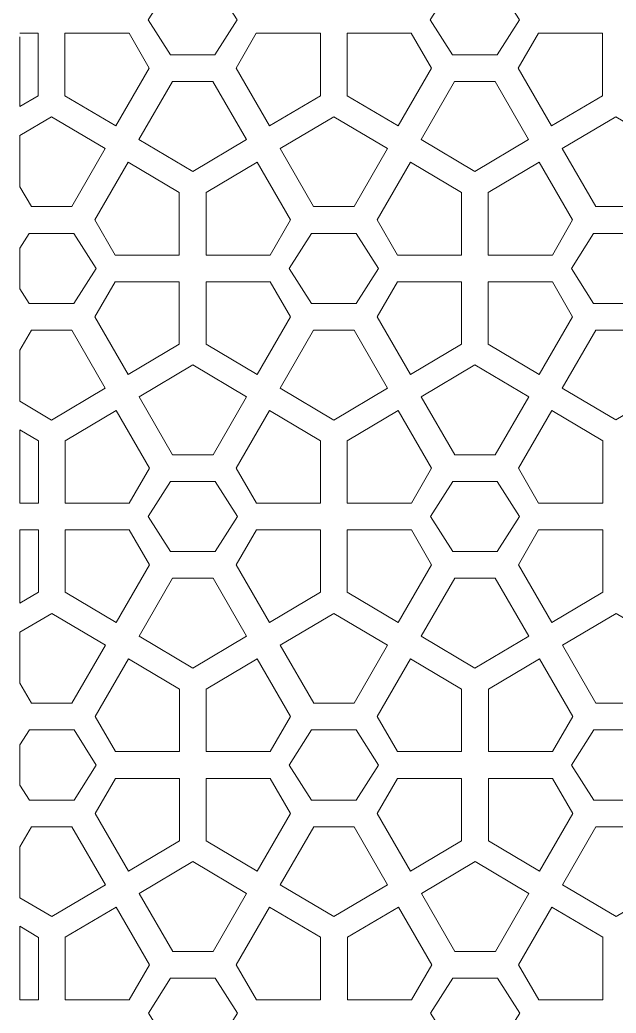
# Model space of a CAD drawing. Header units: centimetres. Extents: x -86 to 86, y -100 to 100.
# Drawn here: x 6.3 to 39.7, y -47.1 to 8.5 of the extents above; entities that cross this region are included whole.
import ezdxf

# ---------------------------------------------------------------- set-up
doc = ezdxf.new("R2010")
doc.units = ezdxf.units.CM
doc.header["$MEASUREMENT"] = 0
doc.layers.add('layer 1', color=7, linetype='Continuous')

msp = doc.modelspace()

# ---------------------------------------------------------------- linework, layer by layer
at = {"layer": 'layer 1', "color": 177, "lineweight": 9}
for points, knots in [([(13.46992, 8.54205), (13.46992, 8.54205), (14.71992, 10.50614), (14.71992, 10.50614), (14.71992, 10.50614), (14.71992, 10.50614), (17.2199, 10.50614), (17.2199, 10.50614), (17.2199, 10.50614), (17.2199, 10.50614), (18.46992, 8.54205), (18.46992, 8.54205), (18.46992, 8.54205), (18.46992, 8.54205), (17.21991, 6.57794), (17.21991, 6.57794), (17.21991, 6.57794), (17.21991, 6.57794), (14.7199, 6.57794), (14.7199, 6.57794), (14.7199, 6.57794), (14.7199, 6.57794), (13.46992, 8.54205), (13.46992, 8.54205)], [0, 0, 0, 0, 0.14285714, 0.14285714, 0.14285714, 0.14285714, 0.28571429, 0.28571429, 0.28571429, 0.28571429, 0.42857143, 0.42857143, 0.42857143, 0.42857143, 0.57142857, 0.57142857, 0.57142857, 0.57142857, 0.71428571, 0.71428571, 0.71428571, 0.71428571, 1, 1, 1, 1]), ([(29.29037, 8.54226), (29.29037, 8.54226), (30.54037, 10.50635), (30.54037, 10.50635), (30.54037, 10.50635), (30.54037, 10.50635), (33.04035, 10.50635), (33.04035, 10.50635), (33.04035, 10.50635), (33.04035, 10.50635), (34.29037, 8.54226), (34.29037, 8.54226), (34.29037, 8.54226), (34.29037, 8.54226), (33.04036, 6.57815), (33.04036, 6.57815), (33.04036, 6.57815), (33.04036, 6.57815), (30.54035, 6.57815), (30.54035, 6.57815), (30.54035, 6.57815), (30.54035, 6.57815), (29.29037, 8.54226), (29.29037, 8.54226)], [0, 0, 0, 0, 0.14285714, 0.14285714, 0.14285714, 0.14285714, 0.28571429, 0.28571429, 0.28571429, 0.28571429, 0.42857143, 0.42857143, 0.42857143, 0.42857143, 0.57142857, 0.57142857, 0.57142857, 0.57142857, 0.71428571, 0.71428571, 0.71428571, 0.71428571, 1, 1, 1, 1]), ([(6.28396, 7.58627), (6.28396, 7.58627), (6.28107, 3.68123), (6.28107, 3.68123), (6.28107, 3.68123), (6.28107, 3.68123), (7.30966, 4.29174), (7.30966, 4.29174), (7.30966, 4.29174), (7.30966, 4.29174), (7.30966, 7.7917), (7.30966, 7.7917), (7.30966, 7.7917), (7.30966, 7.7917), (6.28107, 7.7917), (6.28107, 7.7917)], [0, 0, 0, 0, 0.2, 0.2, 0.2, 0.2, 0.4, 0.4, 0.4, 0.4, 0.6, 0.6, 0.6, 0.6, 1, 1, 1, 1]), ([(11.66997, 2.59425), (11.66997, 2.59425), (8.80965, 4.29198), (8.80965, 4.29198), (8.80965, 4.29198), (8.80965, 4.29198), (8.80965, 7.79193), (8.80965, 7.79193), (8.80965, 7.79193), (8.80965, 7.79193), (12.40299, 7.79192), (12.40299, 7.79192), (12.40299, 7.79192), (12.40299, 7.79192), (13.53691, 5.82788), (13.53691, 5.82788), (13.53691, 5.82788), (13.53691, 5.82788), (11.66997, 2.59425), (11.66997, 2.59425)], [0, 0, 0, 0, 0.16666667, 0.16666667, 0.16666667, 0.16666667, 0.33333333, 0.33333333, 0.33333333, 0.33333333, 0.5, 0.5, 0.5, 0.5, 0.66666667, 0.66666667, 0.66666667, 0.66666667, 1, 1, 1, 1]), ([(20.26979, 2.59418), (20.26979, 2.59418), (23.13017, 4.29196), (23.13017, 4.29196), (23.13017, 4.29196), (23.13017, 4.29196), (23.13017, 7.79192), (23.13017, 7.79192), (23.13017, 7.79192), (23.13017, 7.79192), (19.53679, 7.79192), (19.53679, 7.79192), (19.53679, 7.79192), (19.53679, 7.79192), (18.40283, 5.82781), (18.40283, 5.82781), (18.40283, 5.82781), (18.40283, 5.82781), (20.26979, 2.59418), (20.26979, 2.59418)], [0, 0, 0, 0, 0.16666667, 0.16666667, 0.16666667, 0.16666667, 0.33333333, 0.33333333, 0.33333333, 0.33333333, 0.5, 0.5, 0.5, 0.5, 0.66666667, 0.66666667, 0.66666667, 0.66666667, 1, 1, 1, 1]), ([(27.49042, 2.59446), (27.49042, 2.59446), (24.6301, 4.29219), (24.6301, 4.29219), (24.6301, 4.29219), (24.6301, 4.29219), (24.6301, 7.79214), (24.6301, 7.79214), (24.6301, 7.79214), (24.6301, 7.79214), (28.22344, 7.79213), (28.22344, 7.79213), (28.22344, 7.79213), (28.22344, 7.79213), (29.35736, 5.82809), (29.35736, 5.82809), (29.35736, 5.82809), (29.35736, 5.82809), (27.49042, 2.59446), (27.49042, 2.59446)], [0, 0, 0, 0, 0.16666667, 0.16666667, 0.16666667, 0.16666667, 0.33333333, 0.33333333, 0.33333333, 0.33333333, 0.5, 0.5, 0.5, 0.5, 0.66666667, 0.66666667, 0.66666667, 0.66666667, 1, 1, 1, 1]), ([(36.09024, 2.59439), (36.09024, 2.59439), (38.95062, 4.29217), (38.95062, 4.29217), (38.95062, 4.29217), (38.95062, 4.29217), (38.95062, 7.79213), (38.95062, 7.79213), (38.95062, 7.79213), (38.95062, 7.79213), (35.35724, 7.79213), (35.35724, 7.79213), (35.35724, 7.79213), (35.35724, 7.79213), (34.22328, 5.82802), (34.22328, 5.82802), (34.22328, 5.82802), (34.22328, 5.82802), (36.09024, 2.59439), (36.09024, 2.59439)], [0, 0, 0, 0, 0.16666667, 0.16666667, 0.16666667, 0.16666667, 0.33333333, 0.33333333, 0.33333333, 0.33333333, 0.5, 0.5, 0.5, 0.5, 0.66666667, 0.66666667, 0.66666667, 0.66666667, 1, 1, 1, 1]), ([(12.95996, 1.82859), (12.95996, 1.82859), (15.96993, 0.04202), (15.96993, 0.04202), (15.96993, 0.04202), (15.96993, 0.04202), (18.97979, 1.82853), (18.97979, 1.82853), (18.97979, 1.82853), (18.97979, 1.82853), (17.10374, 5.07793), (17.10374, 5.07793), (17.10374, 5.07793), (17.10374, 5.07793), (14.83597, 5.07794), (14.83597, 5.07794), (14.83597, 5.07794), (14.83597, 5.07794), (12.95996, 1.82859), (12.95996, 1.82859)], [0, 0, 0, 0, 0.16666667, 0.16666667, 0.16666667, 0.16666667, 0.33333333, 0.33333333, 0.33333333, 0.33333333, 0.5, 0.5, 0.5, 0.5, 0.66666667, 0.66666667, 0.66666667, 0.66666667, 1, 1, 1, 1]), ([(28.78041, 1.8288), (28.78041, 1.8288), (31.79038, 0.04223), (31.79038, 0.04223), (31.79038, 0.04223), (31.79038, 0.04223), (34.80024, 1.82874), (34.80024, 1.82874), (34.80024, 1.82874), (34.80024, 1.82874), (32.92419, 5.07814), (32.92419, 5.07814), (32.92419, 5.07814), (32.92419, 5.07814), (30.65642, 5.07815), (30.65642, 5.07815), (30.65642, 5.07815), (30.65642, 5.07815), (28.78041, 1.8288), (28.78041, 1.8288)], [0, 0, 0, 0, 0.16666667, 0.16666667, 0.16666667, 0.16666667, 0.33333333, 0.33333333, 0.33333333, 0.33333333, 0.5, 0.5, 0.5, 0.5, 0.66666667, 0.66666667, 0.66666667, 0.66666667, 1, 1, 1, 1]), ([(6.28396, -0.81545), (6.28396, -0.81545), (6.9257, -1.92701), (6.9257, -1.92701), (6.9257, -1.92701), (6.9257, -1.92701), (9.19384, -1.92701), (9.19384, -1.92701), (9.19384, -1.92701), (9.19384, -1.92701), (11.06982, 1.32229), (11.06982, 1.32229), (11.06982, 1.32229), (11.06982, 1.32229), (8.05985, 3.10887), (8.05985, 3.10887), (8.05985, 3.10887), (8.05985, 3.10887), (6.28396, 2.05478), (6.28396, 2.05478), (6.28396, 2.05478), (6.28396, 2.05478), (6.28396, -0.81545), (6.28396, -0.81545)], [0, 0, 0, 0, 0.14285714, 0.14285714, 0.14285714, 0.14285714, 0.28571429, 0.28571429, 0.28571429, 0.28571429, 0.42857143, 0.42857143, 0.42857143, 0.42857143, 0.57142857, 0.57142857, 0.57142857, 0.57142857, 0.71428571, 0.71428571, 0.71428571, 0.71428571, 1, 1, 1, 1]), ([(26.89033, 1.32251), (26.89033, 1.32251), (23.88036, 3.10909), (23.88036, 3.10909), (23.88036, 3.10909), (23.88036, 3.10909), (20.8703, 1.32244), (20.8703, 1.32244), (20.8703, 1.32244), (20.8703, 1.32244), (22.74621, -1.92679), (22.74621, -1.92679), (22.74621, -1.92679), (22.74621, -1.92679), (25.01435, -1.92679), (25.01435, -1.92679), (25.01435, -1.92679), (25.01435, -1.92679), (26.89033, 1.32251), (26.89033, 1.32251)], [0, 0, 0, 0, 0.16666667, 0.16666667, 0.16666667, 0.16666667, 0.33333333, 0.33333333, 0.33333333, 0.33333333, 0.5, 0.5, 0.5, 0.5, 0.66666667, 0.66666667, 0.66666667, 0.66666667, 1, 1, 1, 1]), ([(42.71078, 1.32272), (42.71078, 1.32272), (39.70081, 3.1093), (39.70081, 3.1093), (39.70081, 3.1093), (39.70081, 3.1093), (36.69075, 1.32265), (36.69075, 1.32265), (36.69075, 1.32265), (36.69075, 1.32265), (38.56666, -1.92658), (38.56666, -1.92658), (38.56666, -1.92658), (38.56666, -1.92658), (40.8348, -1.92658), (40.8348, -1.92658), (40.8348, -1.92658), (40.8348, -1.92658), (42.71078, 1.32272), (42.71078, 1.32272)], [0, 0, 0, 0, 0.16666667, 0.16666667, 0.16666667, 0.16666667, 0.33333333, 0.33333333, 0.33333333, 0.33333333, 0.5, 0.5, 0.5, 0.5, 0.66666667, 0.66666667, 0.66666667, 0.66666667, 1, 1, 1, 1]), ([(32.5405, -4.6408), (32.5405, -4.6408), (32.54049, -1.14076), (32.54049, -1.14076), (32.54049, -1.14076), (32.54049, -1.14076), (35.40076, 0.55699), (35.40076, 0.55699), (35.40076, 0.55699), (35.40076, 0.55699), (37.26773, -2.67667), (37.26773, -2.67667), (37.26773, -2.67667), (37.26773, -2.67667), (36.13371, -4.6408), (36.13371, -4.6408), (36.13371, -4.6408), (36.13371, -4.6408), (32.5405, -4.6408), (32.5405, -4.6408)], [0, 0, 0, 0, 0.16666667, 0.16666667, 0.16666667, 0.16666667, 0.33333333, 0.33333333, 0.33333333, 0.33333333, 0.5, 0.5, 0.5, 0.5, 0.66666667, 0.66666667, 0.66666667, 0.66666667, 1, 1, 1, 1]), ([(15.22011, -4.64123), (15.22011, -4.64123), (15.22013, -1.14117), (15.22013, -1.14117), (15.22013, -1.14117), (15.22013, -1.14117), (12.3598, 0.55659), (12.3598, 0.55659), (12.3598, 0.55659), (12.3598, 0.55659), (10.49284, -2.67705), (10.49284, -2.67705), (10.49284, -2.67705), (10.49284, -2.67705), (11.62685, -4.64123), (11.62685, -4.64123), (11.62685, -4.64123), (11.62685, -4.64123), (15.22011, -4.64123), (15.22011, -4.64123)], [0, 0, 0, 0, 0.16666667, 0.16666667, 0.16666667, 0.16666667, 0.33333333, 0.33333333, 0.33333333, 0.33333333, 0.5, 0.5, 0.5, 0.5, 0.66666667, 0.66666667, 0.66666667, 0.66666667, 1, 1, 1, 1]), ([(16.72005, -4.64101), (16.72005, -4.64101), (16.72004, -1.14097), (16.72004, -1.14097), (16.72004, -1.14097), (16.72004, -1.14097), (19.58031, 0.55678), (19.58031, 0.55678), (19.58031, 0.55678), (19.58031, 0.55678), (21.44728, -2.67688), (21.44728, -2.67688), (21.44728, -2.67688), (21.44728, -2.67688), (20.31326, -4.64101), (20.31326, -4.64101), (20.31326, -4.64101), (20.31326, -4.64101), (16.72005, -4.64101), (16.72005, -4.64101)], [0, 0, 0, 0, 0.16666667, 0.16666667, 0.16666667, 0.16666667, 0.33333333, 0.33333333, 0.33333333, 0.33333333, 0.5, 0.5, 0.5, 0.5, 0.66666667, 0.66666667, 0.66666667, 0.66666667, 1, 1, 1, 1]), ([(31.04062, -4.64101), (31.04062, -4.64101), (31.04064, -1.14095), (31.04064, -1.14095), (31.04064, -1.14095), (31.04064, -1.14095), (28.18031, 0.55681), (28.18031, 0.55681), (28.18031, 0.55681), (28.18031, 0.55681), (26.31335, -2.67683), (26.31335, -2.67683), (26.31335, -2.67683), (26.31335, -2.67683), (27.44736, -4.64101), (27.44736, -4.64101), (27.44736, -4.64101), (27.44736, -4.64101), (31.04062, -4.64101), (31.04062, -4.64101)], [0, 0, 0, 0, 0.16666667, 0.16666667, 0.16666667, 0.16666667, 0.33333333, 0.33333333, 0.33333333, 0.33333333, 0.5, 0.5, 0.5, 0.5, 0.66666667, 0.66666667, 0.66666667, 0.66666667, 1, 1, 1, 1]), ([(6.28396, -6.52892), (6.28396, -6.52892), (6.80982, -7.35521), (6.80982, -7.35521), (6.80982, -7.35521), (6.80982, -7.35521), (9.30983, -7.35521), (9.30983, -7.35521), (9.30983, -7.35521), (9.30983, -7.35521), (10.55984, -5.3911), (10.55984, -5.3911), (10.55984, -5.3911), (10.55984, -5.3911), (9.30982, -3.42701), (9.30982, -3.42701), (9.30982, -3.42701), (9.30982, -3.42701), (6.80984, -3.42701), (6.80984, -3.42701), (6.80984, -3.42701), (6.80984, -3.42701), (6.28396, -4.2533), (6.28396, -4.2533), (6.28396, -4.2533), (6.28396, -4.2533), (6.28396, -6.52892), (6.28396, -6.52892)], [0, 0, 0, 0, 0.125, 0.125, 0.125, 0.125, 0.25, 0.25, 0.25, 0.25, 0.375, 0.375, 0.375, 0.375, 0.5, 0.5, 0.5, 0.5, 0.625, 0.625, 0.625, 0.625, 0.75, 0.75, 0.75, 0.75, 1, 1, 1, 1]), ([(21.38035, -5.39088), (21.38035, -5.39088), (22.63035, -3.42679), (22.63035, -3.42679), (22.63035, -3.42679), (22.63035, -3.42679), (25.13033, -3.42679), (25.13033, -3.42679), (25.13033, -3.42679), (25.13033, -3.42679), (26.38035, -5.39088), (26.38035, -5.39088), (26.38035, -5.39088), (26.38035, -5.39088), (25.13034, -7.35499), (25.13034, -7.35499), (25.13034, -7.35499), (25.13034, -7.35499), (22.63033, -7.35499), (22.63033, -7.35499), (22.63033, -7.35499), (22.63033, -7.35499), (21.38035, -5.39088), (21.38035, -5.39088)], [0, 0, 0, 0, 0.14285714, 0.14285714, 0.14285714, 0.14285714, 0.28571429, 0.28571429, 0.28571429, 0.28571429, 0.42857143, 0.42857143, 0.42857143, 0.42857143, 0.57142857, 0.57142857, 0.57142857, 0.57142857, 0.71428571, 0.71428571, 0.71428571, 0.71428571, 1, 1, 1, 1]), ([(37.2008, -5.39067), (37.2008, -5.39067), (38.4508, -3.42658), (38.4508, -3.42658), (38.4508, -3.42658), (38.4508, -3.42658), (40.95078, -3.42658), (40.95078, -3.42658), (40.95078, -3.42658), (40.95078, -3.42658), (42.2008, -5.39067), (42.2008, -5.39067), (42.2008, -5.39067), (42.2008, -5.39067), (40.95079, -7.35478), (40.95079, -7.35478), (40.95079, -7.35478), (40.95079, -7.35478), (38.45078, -7.35478), (38.45078, -7.35478), (38.45078, -7.35478), (38.45078, -7.35478), (37.2008, -5.39067), (37.2008, -5.39067)], [0, 0, 0, 0, 0.14285714, 0.14285714, 0.14285714, 0.14285714, 0.28571429, 0.28571429, 0.28571429, 0.28571429, 0.42857143, 0.42857143, 0.42857143, 0.42857143, 0.57142857, 0.57142857, 0.57142857, 0.57142857, 0.71428571, 0.71428571, 0.71428571, 0.71428571, 1, 1, 1, 1]), ([(12.35971, -11.33897), (12.35971, -11.33897), (15.22009, -9.64119), (15.22009, -9.64119), (15.22009, -9.64119), (15.22009, -9.64119), (15.22009, -6.14123), (15.22009, -6.14123), (15.22009, -6.14123), (15.22009, -6.14123), (11.62671, -6.14123), (11.62671, -6.14123), (11.62671, -6.14123), (11.62671, -6.14123), (10.49275, -8.10534), (10.49275, -8.10534), (10.49275, -8.10534), (10.49275, -8.10534), (12.35971, -11.33897), (12.35971, -11.33897)], [0, 0, 0, 0, 0.16666667, 0.16666667, 0.16666667, 0.16666667, 0.33333333, 0.33333333, 0.33333333, 0.33333333, 0.5, 0.5, 0.5, 0.5, 0.66666667, 0.66666667, 0.66666667, 0.66666667, 1, 1, 1, 1]), ([(19.5804, -11.33868), (19.5804, -11.33868), (16.72008, -9.64095), (16.72008, -9.64095), (16.72008, -9.64095), (16.72008, -9.64095), (16.72008, -6.141), (16.72008, -6.141), (16.72008, -6.141), (16.72008, -6.141), (20.31342, -6.14101), (20.31342, -6.14101), (20.31342, -6.14101), (20.31342, -6.14101), (21.44734, -8.10505), (21.44734, -8.10505), (21.44734, -8.10505), (21.44734, -8.10505), (19.5804, -11.33868), (19.5804, -11.33868)], [0, 0, 0, 0, 0.16666667, 0.16666667, 0.16666667, 0.16666667, 0.33333333, 0.33333333, 0.33333333, 0.33333333, 0.5, 0.5, 0.5, 0.5, 0.66666667, 0.66666667, 0.66666667, 0.66666667, 1, 1, 1, 1]), ([(28.18022, -11.33875), (28.18022, -11.33875), (31.0406, -9.64097), (31.0406, -9.64097), (31.0406, -9.64097), (31.0406, -9.64097), (31.0406, -6.14101), (31.0406, -6.14101), (31.0406, -6.14101), (31.0406, -6.14101), (27.44722, -6.14101), (27.44722, -6.14101), (27.44722, -6.14101), (27.44722, -6.14101), (26.31326, -8.10512), (26.31326, -8.10512), (26.31326, -8.10512), (26.31326, -8.10512), (28.18022, -11.33875), (28.18022, -11.33875)], [0, 0, 0, 0, 0.16666667, 0.16666667, 0.16666667, 0.16666667, 0.33333333, 0.33333333, 0.33333333, 0.33333333, 0.5, 0.5, 0.5, 0.5, 0.66666667, 0.66666667, 0.66666667, 0.66666667, 1, 1, 1, 1]), ([(35.40085, -11.33847), (35.40085, -11.33847), (32.54053, -9.64074), (32.54053, -9.64074), (32.54053, -9.64074), (32.54053, -9.64074), (32.54053, -6.14079), (32.54053, -6.14079), (32.54053, -6.14079), (32.54053, -6.14079), (36.13387, -6.1408), (36.13387, -6.1408), (36.13387, -6.1408), (36.13387, -6.1408), (37.26779, -8.10484), (37.26779, -8.10484), (37.26779, -8.10484), (37.26779, -8.10484), (35.40085, -11.33847), (35.40085, -11.33847)], [0, 0, 0, 0, 0.16666667, 0.16666667, 0.16666667, 0.16666667, 0.33333333, 0.33333333, 0.33333333, 0.33333333, 0.5, 0.5, 0.5, 0.5, 0.66666667, 0.66666667, 0.66666667, 0.66666667, 1, 1, 1, 1]), ([(6.28109, -12.83533), (6.28109, -12.83533), (6.28108, -9.97204), (6.28108, -9.97204), (6.28108, -9.97204), (6.28108, -9.97204), (6.92589, -8.85521), (6.92589, -8.85521), (6.92589, -8.85521), (6.92589, -8.85521), (9.19366, -8.85522), (9.19366, -8.85522), (9.19366, -8.85522), (9.19366, -8.85522), (11.06971, -12.10462), (11.06971, -12.10462), (11.06971, -12.10462), (11.06971, -12.10462), (8.05985, -13.89113), (8.05985, -13.89113), (8.05985, -13.89113), (8.05985, -13.89113), (6.28109, -12.83533), (6.28109, -12.83533)], [0, 0, 0, 0, 0.14285714, 0.14285714, 0.14285714, 0.14285714, 0.28571429, 0.28571429, 0.28571429, 0.28571429, 0.42857143, 0.42857143, 0.42857143, 0.42857143, 0.57142857, 0.57142857, 0.57142857, 0.57142857, 0.71428571, 0.71428571, 0.71428571, 0.71428571, 1, 1, 1, 1]), ([(20.87039, -12.10434), (20.87039, -12.10434), (23.88036, -13.89091), (23.88036, -13.89091), (23.88036, -13.89091), (23.88036, -13.89091), (26.89022, -12.1044), (26.89022, -12.1044), (26.89022, -12.1044), (26.89022, -12.1044), (25.01417, -8.855), (25.01417, -8.855), (25.01417, -8.855), (25.01417, -8.855), (22.7464, -8.85499), (22.7464, -8.85499), (22.7464, -8.85499), (22.7464, -8.85499), (20.87039, -12.10434), (20.87039, -12.10434)], [0, 0, 0, 0, 0.16666667, 0.16666667, 0.16666667, 0.16666667, 0.33333333, 0.33333333, 0.33333333, 0.33333333, 0.5, 0.5, 0.5, 0.5, 0.66666667, 0.66666667, 0.66666667, 0.66666667, 1, 1, 1, 1]), ([(36.69084, -12.10413), (36.69084, -12.10413), (39.70081, -13.8907), (39.70081, -13.8907), (39.70081, -13.8907), (39.70081, -13.8907), (42.71067, -12.10419), (42.71067, -12.10419), (42.71067, -12.10419), (42.71067, -12.10419), (40.83462, -8.85479), (40.83462, -8.85479), (40.83462, -8.85479), (40.83462, -8.85479), (38.56685, -8.85478), (38.56685, -8.85478), (38.56685, -8.85478), (38.56685, -8.85478), (36.69084, -12.10413), (36.69084, -12.10413)], [0, 0, 0, 0, 0.16666667, 0.16666667, 0.16666667, 0.16666667, 0.33333333, 0.33333333, 0.33333333, 0.33333333, 0.5, 0.5, 0.5, 0.5, 0.66666667, 0.66666667, 0.66666667, 0.66666667, 1, 1, 1, 1]), ([(18.9868, -12.58767), (18.9868, -12.58767), (15.97683, -10.80109), (15.97683, -10.80109), (15.97683, -10.80109), (15.97683, -10.80109), (12.96677, -12.58774), (12.96677, -12.58774), (12.96677, -12.58774), (12.96677, -12.58774), (14.84268, -15.83697), (14.84268, -15.83697), (14.84268, -15.83697), (14.84268, -15.83697), (17.11082, -15.83697), (17.11082, -15.83697), (17.11082, -15.83697), (17.11082, -15.83697), (18.9868, -12.58767), (18.9868, -12.58767)], [0, 0, 0, 0, 0.16666667, 0.16666667, 0.16666667, 0.16666667, 0.33333333, 0.33333333, 0.33333333, 0.33333333, 0.5, 0.5, 0.5, 0.5, 0.66666667, 0.66666667, 0.66666667, 0.66666667, 1, 1, 1, 1]), ([(34.80725, -12.58746), (34.80725, -12.58746), (31.79728, -10.80088), (31.79728, -10.80088), (31.79728, -10.80088), (31.79728, -10.80088), (28.78722, -12.58753), (28.78722, -12.58753), (28.78722, -12.58753), (28.78722, -12.58753), (30.66313, -15.83676), (30.66313, -15.83676), (30.66313, -15.83676), (30.66313, -15.83676), (32.93127, -15.83676), (32.93127, -15.83676), (32.93127, -15.83676), (32.93127, -15.83676), (34.80725, -12.58746), (34.80725, -12.58746)], [0, 0, 0, 0, 0.16666667, 0.16666667, 0.16666667, 0.16666667, 0.33333333, 0.33333333, 0.33333333, 0.33333333, 0.5, 0.5, 0.5, 0.5, 0.66666667, 0.66666667, 0.66666667, 0.66666667, 1, 1, 1, 1]), ([(8.81652, -18.55119), (8.81652, -18.55119), (8.81651, -15.05115), (8.81651, -15.05115), (8.81651, -15.05115), (8.81651, -15.05115), (11.67678, -13.3534), (11.67678, -13.3534), (11.67678, -13.3534), (11.67678, -13.3534), (13.54375, -16.58706), (13.54375, -16.58706), (13.54375, -16.58706), (13.54375, -16.58706), (12.40973, -18.55119), (12.40973, -18.55119), (12.40973, -18.55119), (12.40973, -18.55119), (8.81652, -18.55119), (8.81652, -18.55119)], [0, 0, 0, 0, 0.16666667, 0.16666667, 0.16666667, 0.16666667, 0.33333333, 0.33333333, 0.33333333, 0.33333333, 0.5, 0.5, 0.5, 0.5, 0.66666667, 0.66666667, 0.66666667, 0.66666667, 1, 1, 1, 1]), ([(23.13709, -18.55119), (23.13709, -18.55119), (23.13711, -15.05113), (23.13711, -15.05113), (23.13711, -15.05113), (23.13711, -15.05113), (20.27678, -13.35337), (20.27678, -13.35337), (20.27678, -13.35337), (20.27678, -13.35337), (18.40982, -16.58701), (18.40982, -16.58701), (18.40982, -16.58701), (18.40982, -16.58701), (19.54383, -18.55119), (19.54383, -18.55119), (19.54383, -18.55119), (19.54383, -18.55119), (23.13709, -18.55119), (23.13709, -18.55119)], [0, 0, 0, 0, 0.16666667, 0.16666667, 0.16666667, 0.16666667, 0.33333333, 0.33333333, 0.33333333, 0.33333333, 0.5, 0.5, 0.5, 0.5, 0.66666667, 0.66666667, 0.66666667, 0.66666667, 1, 1, 1, 1]), ([(24.63697, -18.55098), (24.63697, -18.55098), (24.63696, -15.05094), (24.63696, -15.05094), (24.63696, -15.05094), (24.63696, -15.05094), (27.49723, -13.35319), (27.49723, -13.35319), (27.49723, -13.35319), (27.49723, -13.35319), (29.3642, -16.58685), (29.3642, -16.58685), (29.3642, -16.58685), (29.3642, -16.58685), (28.23018, -18.55098), (28.23018, -18.55098), (28.23018, -18.55098), (28.23018, -18.55098), (24.63697, -18.55098), (24.63697, -18.55098)], [0, 0, 0, 0, 0.16666667, 0.16666667, 0.16666667, 0.16666667, 0.33333333, 0.33333333, 0.33333333, 0.33333333, 0.5, 0.5, 0.5, 0.5, 0.66666667, 0.66666667, 0.66666667, 0.66666667, 1, 1, 1, 1]), ([(38.95754, -18.55098), (38.95754, -18.55098), (38.95756, -15.05092), (38.95756, -15.05092), (38.95756, -15.05092), (38.95756, -15.05092), (36.09723, -13.35316), (36.09723, -13.35316), (36.09723, -13.35316), (36.09723, -13.35316), (34.23027, -16.5868), (34.23027, -16.5868), (34.23027, -16.5868), (34.23027, -16.5868), (35.36428, -18.55098), (35.36428, -18.55098), (35.36428, -18.55098), (35.36428, -18.55098), (38.95754, -18.55098), (38.95754, -18.55098)], [0, 0, 0, 0, 0.16666667, 0.16666667, 0.16666667, 0.16666667, 0.33333333, 0.33333333, 0.33333333, 0.33333333, 0.5, 0.5, 0.5, 0.5, 0.66666667, 0.66666667, 0.66666667, 0.66666667, 1, 1, 1, 1]), ([(6.28396, -18.55138), (6.28396, -18.55138), (7.31658, -18.55141), (7.31658, -18.55141), (7.31658, -18.55141), (7.31658, -18.55141), (7.3166, -15.05135), (7.3166, -15.05135), (7.3166, -15.05135), (7.3166, -15.05135), (6.28396, -14.4367), (6.28396, -14.4367), (6.28396, -14.4367), (6.28396, -14.4367), (6.28396, -18.55138), (6.28396, -18.55138)], [0, 0, 0, 0, 0.2, 0.2, 0.2, 0.2, 0.4, 0.4, 0.4, 0.4, 0.6, 0.6, 0.6, 0.6, 1, 1, 1, 1]), ([(13.47682, -19.30106), (13.47682, -19.30106), (14.72682, -17.33697), (14.72682, -17.33697), (14.72682, -17.33697), (14.72682, -17.33697), (17.2268, -17.33697), (17.2268, -17.33697), (17.2268, -17.33697), (17.2268, -17.33697), (18.47682, -19.30106), (18.47682, -19.30106), (18.47682, -19.30106), (18.47682, -19.30106), (17.22681, -21.26517), (17.22681, -21.26517), (17.22681, -21.26517), (17.22681, -21.26517), (14.7268, -21.26517), (14.7268, -21.26517), (14.7268, -21.26517), (14.7268, -21.26517), (13.47682, -19.30106), (13.47682, -19.30106)], [0, 0, 0, 0, 0.14285714, 0.14285714, 0.14285714, 0.14285714, 0.28571429, 0.28571429, 0.28571429, 0.28571429, 0.42857143, 0.42857143, 0.42857143, 0.42857143, 0.57142857, 0.57142857, 0.57142857, 0.57142857, 0.71428571, 0.71428571, 0.71428571, 0.71428571, 1, 1, 1, 1]), ([(29.29727, -19.30085), (29.29727, -19.30085), (30.54727, -17.33676), (30.54727, -17.33676), (30.54727, -17.33676), (30.54727, -17.33676), (33.04725, -17.33676), (33.04725, -17.33676), (33.04725, -17.33676), (33.04725, -17.33676), (34.29727, -19.30085), (34.29727, -19.30085), (34.29727, -19.30085), (34.29727, -19.30085), (33.04726, -21.26496), (33.04726, -21.26496), (33.04726, -21.26496), (33.04726, -21.26496), (30.54725, -21.26496), (30.54725, -21.26496), (30.54725, -21.26496), (30.54725, -21.26496), (29.29727, -19.30085), (29.29727, -19.30085)], [0, 0, 0, 0, 0.14285714, 0.14285714, 0.14285714, 0.14285714, 0.28571429, 0.28571429, 0.28571429, 0.28571429, 0.42857143, 0.42857143, 0.42857143, 0.42857143, 0.57142857, 0.57142857, 0.57142857, 0.57142857, 0.71428571, 0.71428571, 0.71428571, 0.71428571, 1, 1, 1, 1]), ([(6.28107, -24.16598), (6.28107, -24.16598), (6.28107, -20.05141), (6.28107, -20.05141), (6.28107, -20.05141), (6.28107, -20.05141), (7.31656, -20.05141), (7.31656, -20.05141), (7.31656, -20.05141), (7.31656, -20.05141), (7.31656, -23.55137), (7.31656, -23.55137), (7.31656, -23.55137), (7.31656, -23.55137), (6.28107, -24.16598), (6.28107, -24.16598)], [0, 0, 0, 0, 0.2, 0.2, 0.2, 0.2, 0.4, 0.4, 0.4, 0.4, 0.6, 0.6, 0.6, 0.6, 1, 1, 1, 1]), ([(11.67687, -25.24886), (11.67687, -25.24886), (8.81655, -23.55113), (8.81655, -23.55113), (8.81655, -23.55113), (8.81655, -23.55113), (8.81655, -20.05118), (8.81655, -20.05118), (8.81655, -20.05118), (8.81655, -20.05118), (12.40989, -20.05119), (12.40989, -20.05119), (12.40989, -20.05119), (12.40989, -20.05119), (13.54381, -22.01523), (13.54381, -22.01523), (13.54381, -22.01523), (13.54381, -22.01523), (11.67687, -25.24886), (11.67687, -25.24886)], [0, 0, 0, 0, 0.16666667, 0.16666667, 0.16666667, 0.16666667, 0.33333333, 0.33333333, 0.33333333, 0.33333333, 0.5, 0.5, 0.5, 0.5, 0.66666667, 0.66666667, 0.66666667, 0.66666667, 1, 1, 1, 1]), ([(20.27669, -25.24893), (20.27669, -25.24893), (23.13707, -23.55115), (23.13707, -23.55115), (23.13707, -23.55115), (23.13707, -23.55115), (23.13707, -20.05119), (23.13707, -20.05119), (23.13707, -20.05119), (23.13707, -20.05119), (19.54369, -20.05119), (19.54369, -20.05119), (19.54369, -20.05119), (19.54369, -20.05119), (18.40973, -22.0153), (18.40973, -22.0153), (18.40973, -22.0153), (18.40973, -22.0153), (20.27669, -25.24893), (20.27669, -25.24893)], [0, 0, 0, 0, 0.16666667, 0.16666667, 0.16666667, 0.16666667, 0.33333333, 0.33333333, 0.33333333, 0.33333333, 0.5, 0.5, 0.5, 0.5, 0.66666667, 0.66666667, 0.66666667, 0.66666667, 1, 1, 1, 1]), ([(27.49732, -25.24865), (27.49732, -25.24865), (24.637, -23.55092), (24.637, -23.55092), (24.637, -23.55092), (24.637, -23.55092), (24.637, -20.05097), (24.637, -20.05097), (24.637, -20.05097), (24.637, -20.05097), (28.23034, -20.05098), (28.23034, -20.05098), (28.23034, -20.05098), (28.23034, -20.05098), (29.36426, -22.01502), (29.36426, -22.01502), (29.36426, -22.01502), (29.36426, -22.01502), (27.49732, -25.24865), (27.49732, -25.24865)], [0, 0, 0, 0, 0.16666667, 0.16666667, 0.16666667, 0.16666667, 0.33333333, 0.33333333, 0.33333333, 0.33333333, 0.5, 0.5, 0.5, 0.5, 0.66666667, 0.66666667, 0.66666667, 0.66666667, 1, 1, 1, 1]), ([(36.09714, -25.24872), (36.09714, -25.24872), (38.95752, -23.55094), (38.95752, -23.55094), (38.95752, -23.55094), (38.95752, -23.55094), (38.95752, -20.05098), (38.95752, -20.05098), (38.95752, -20.05098), (38.95752, -20.05098), (35.36414, -20.05098), (35.36414, -20.05098), (35.36414, -20.05098), (35.36414, -20.05098), (34.23018, -22.01509), (34.23018, -22.01509), (34.23018, -22.01509), (34.23018, -22.01509), (36.09714, -25.24872), (36.09714, -25.24872)], [0, 0, 0, 0, 0.16666667, 0.16666667, 0.16666667, 0.16666667, 0.33333333, 0.33333333, 0.33333333, 0.33333333, 0.5, 0.5, 0.5, 0.5, 0.66666667, 0.66666667, 0.66666667, 0.66666667, 1, 1, 1, 1]), ([(12.96686, -26.01452), (12.96686, -26.01452), (15.97683, -27.80109), (15.97683, -27.80109), (15.97683, -27.80109), (15.97683, -27.80109), (18.98669, -26.01458), (18.98669, -26.01458), (18.98669, -26.01458), (18.98669, -26.01458), (17.11064, -22.76518), (17.11064, -22.76518), (17.11064, -22.76518), (17.11064, -22.76518), (14.84287, -22.76517), (14.84287, -22.76517), (14.84287, -22.76517), (14.84287, -22.76517), (12.96686, -26.01452), (12.96686, -26.01452)], [0, 0, 0, 0, 0.16666667, 0.16666667, 0.16666667, 0.16666667, 0.33333333, 0.33333333, 0.33333333, 0.33333333, 0.5, 0.5, 0.5, 0.5, 0.66666667, 0.66666667, 0.66666667, 0.66666667, 1, 1, 1, 1]), ([(28.78731, -26.01431), (28.78731, -26.01431), (31.79728, -27.80088), (31.79728, -27.80088), (31.79728, -27.80088), (31.79728, -27.80088), (34.80714, -26.01437), (34.80714, -26.01437), (34.80714, -26.01437), (34.80714, -26.01437), (32.93109, -22.76497), (32.93109, -22.76497), (32.93109, -22.76497), (32.93109, -22.76497), (30.66332, -22.76496), (30.66332, -22.76496), (30.66332, -22.76496), (30.66332, -22.76496), (28.78731, -26.01431), (28.78731, -26.01431)], [0, 0, 0, 0, 0.16666667, 0.16666667, 0.16666667, 0.16666667, 0.33333333, 0.33333333, 0.33333333, 0.33333333, 0.5, 0.5, 0.5, 0.5, 0.66666667, 0.66666667, 0.66666667, 0.66666667, 1, 1, 1, 1]), ([(6.28396, -28.64653), (6.28396, -28.64653), (6.9326, -29.77012), (6.9326, -29.77012), (6.9326, -29.77012), (6.9326, -29.77012), (9.20074, -29.77012), (9.20074, -29.77012), (9.20074, -29.77012), (9.20074, -29.77012), (11.07672, -26.52082), (11.07672, -26.52082), (11.07672, -26.52082), (11.07672, -26.52082), (8.06675, -24.73424), (8.06675, -24.73424), (8.06675, -24.73424), (8.06675, -24.73424), (6.28396, -25.79244), (6.28396, -25.79244), (6.28396, -25.79244), (6.28396, -25.79244), (6.28396, -28.64653), (6.28396, -28.64653)], [0, 0, 0, 0, 0.14285714, 0.14285714, 0.14285714, 0.14285714, 0.28571429, 0.28571429, 0.28571429, 0.28571429, 0.42857143, 0.42857143, 0.42857143, 0.42857143, 0.57142857, 0.57142857, 0.57142857, 0.57142857, 0.71428571, 0.71428571, 0.71428571, 0.71428571, 1, 1, 1, 1]), ([(26.89723, -26.5206), (26.89723, -26.5206), (23.88726, -24.73402), (23.88726, -24.73402), (23.88726, -24.73402), (23.88726, -24.73402), (20.8772, -26.52067), (20.8772, -26.52067), (20.8772, -26.52067), (20.8772, -26.52067), (22.75311, -29.7699), (22.75311, -29.7699), (22.75311, -29.7699), (22.75311, -29.7699), (25.02125, -29.7699), (25.02125, -29.7699), (25.02125, -29.7699), (25.02125, -29.7699), (26.89723, -26.5206), (26.89723, -26.5206)], [0, 0, 0, 0, 0.16666667, 0.16666667, 0.16666667, 0.16666667, 0.33333333, 0.33333333, 0.33333333, 0.33333333, 0.5, 0.5, 0.5, 0.5, 0.66666667, 0.66666667, 0.66666667, 0.66666667, 1, 1, 1, 1]), ([(42.71768, -26.52039), (42.71768, -26.52039), (39.70771, -24.73381), (39.70771, -24.73381), (39.70771, -24.73381), (39.70771, -24.73381), (36.69765, -26.52046), (36.69765, -26.52046), (36.69765, -26.52046), (36.69765, -26.52046), (38.57356, -29.76969), (38.57356, -29.76969), (38.57356, -29.76969), (38.57356, -29.76969), (40.8417, -29.76969), (40.8417, -29.76969), (40.8417, -29.76969), (40.8417, -29.76969), (42.71768, -26.52039), (42.71768, -26.52039)], [0, 0, 0, 0, 0.16666667, 0.16666667, 0.16666667, 0.16666667, 0.33333333, 0.33333333, 0.33333333, 0.33333333, 0.5, 0.5, 0.5, 0.5, 0.66666667, 0.66666667, 0.66666667, 0.66666667, 1, 1, 1, 1]), ([(32.5474, -32.48391), (32.5474, -32.48391), (32.54739, -28.98387), (32.54739, -28.98387), (32.54739, -28.98387), (32.54739, -28.98387), (35.40766, -27.28612), (35.40766, -27.28612), (35.40766, -27.28612), (35.40766, -27.28612), (37.27463, -30.51978), (37.27463, -30.51978), (37.27463, -30.51978), (37.27463, -30.51978), (36.14061, -32.48391), (36.14061, -32.48391), (36.14061, -32.48391), (36.14061, -32.48391), (32.5474, -32.48391), (32.5474, -32.48391)], [0, 0, 0, 0, 0.16666667, 0.16666667, 0.16666667, 0.16666667, 0.33333333, 0.33333333, 0.33333333, 0.33333333, 0.5, 0.5, 0.5, 0.5, 0.66666667, 0.66666667, 0.66666667, 0.66666667, 1, 1, 1, 1]), ([(15.22701, -32.48434), (15.22701, -32.48434), (15.22703, -28.98428), (15.22703, -28.98428), (15.22703, -28.98428), (15.22703, -28.98428), (12.3667, -27.28652), (12.3667, -27.28652), (12.3667, -27.28652), (12.3667, -27.28652), (10.49974, -30.52016), (10.49974, -30.52016), (10.49974, -30.52016), (10.49974, -30.52016), (11.63375, -32.48434), (11.63375, -32.48434), (11.63375, -32.48434), (11.63375, -32.48434), (15.22701, -32.48434), (15.22701, -32.48434)], [0, 0, 0, 0, 0.16666667, 0.16666667, 0.16666667, 0.16666667, 0.33333333, 0.33333333, 0.33333333, 0.33333333, 0.5, 0.5, 0.5, 0.5, 0.66666667, 0.66666667, 0.66666667, 0.66666667, 1, 1, 1, 1]), ([(16.72695, -32.48412), (16.72695, -32.48412), (16.72694, -28.98408), (16.72694, -28.98408), (16.72694, -28.98408), (16.72694, -28.98408), (19.58721, -27.28633), (19.58721, -27.28633), (19.58721, -27.28633), (19.58721, -27.28633), (21.45418, -30.51999), (21.45418, -30.51999), (21.45418, -30.51999), (21.45418, -30.51999), (20.32016, -32.48412), (20.32016, -32.48412), (20.32016, -32.48412), (20.32016, -32.48412), (16.72695, -32.48412), (16.72695, -32.48412)], [0, 0, 0, 0, 0.16666667, 0.16666667, 0.16666667, 0.16666667, 0.33333333, 0.33333333, 0.33333333, 0.33333333, 0.5, 0.5, 0.5, 0.5, 0.66666667, 0.66666667, 0.66666667, 0.66666667, 1, 1, 1, 1]), ([(31.04752, -32.48412), (31.04752, -32.48412), (31.04754, -28.98406), (31.04754, -28.98406), (31.04754, -28.98406), (31.04754, -28.98406), (28.18721, -27.2863), (28.18721, -27.2863), (28.18721, -27.2863), (28.18721, -27.2863), (26.32025, -30.51994), (26.32025, -30.51994), (26.32025, -30.51994), (26.32025, -30.51994), (27.45426, -32.48412), (27.45426, -32.48412), (27.45426, -32.48412), (27.45426, -32.48412), (31.04752, -32.48412), (31.04752, -32.48412)], [0, 0, 0, 0, 0.16666667, 0.16666667, 0.16666667, 0.16666667, 0.33333333, 0.33333333, 0.33333333, 0.33333333, 0.5, 0.5, 0.5, 0.5, 0.66666667, 0.66666667, 0.66666667, 0.66666667, 1, 1, 1, 1]), ([(6.28396, -34.36122), (6.28396, -34.36122), (6.81672, -35.19832), (6.81672, -35.19832), (6.81672, -35.19832), (6.81672, -35.19832), (9.31673, -35.19832), (9.31673, -35.19832), (9.31673, -35.19832), (9.31673, -35.19832), (10.56674, -33.23421), (10.56674, -33.23421), (10.56674, -33.23421), (10.56674, -33.23421), (9.31672, -31.27012), (9.31672, -31.27012), (9.31672, -31.27012), (9.31672, -31.27012), (6.81674, -31.27012), (6.81674, -31.27012), (6.81674, -31.27012), (6.81674, -31.27012), (6.28396, -32.10726), (6.28396, -32.10726), (6.28396, -32.10726), (6.28396, -32.10726), (6.28396, -34.36122), (6.28396, -34.36122)], [0, 0, 0, 0, 0.125, 0.125, 0.125, 0.125, 0.25, 0.25, 0.25, 0.25, 0.375, 0.375, 0.375, 0.375, 0.5, 0.5, 0.5, 0.5, 0.625, 0.625, 0.625, 0.625, 0.75, 0.75, 0.75, 0.75, 1, 1, 1, 1]), ([(21.38725, -33.23399), (21.38725, -33.23399), (22.63725, -31.2699), (22.63725, -31.2699), (22.63725, -31.2699), (22.63725, -31.2699), (25.13723, -31.2699), (25.13723, -31.2699), (25.13723, -31.2699), (25.13723, -31.2699), (26.38725, -33.23399), (26.38725, -33.23399), (26.38725, -33.23399), (26.38725, -33.23399), (25.13724, -35.1981), (25.13724, -35.1981), (25.13724, -35.1981), (25.13724, -35.1981), (22.63723, -35.1981), (22.63723, -35.1981), (22.63723, -35.1981), (22.63723, -35.1981), (21.38725, -33.23399), (21.38725, -33.23399)], [0, 0, 0, 0, 0.14285714, 0.14285714, 0.14285714, 0.14285714, 0.28571429, 0.28571429, 0.28571429, 0.28571429, 0.42857143, 0.42857143, 0.42857143, 0.42857143, 0.57142857, 0.57142857, 0.57142857, 0.57142857, 0.71428571, 0.71428571, 0.71428571, 0.71428571, 1, 1, 1, 1]), ([(37.2077, -33.23378), (37.2077, -33.23378), (38.4577, -31.26969), (38.4577, -31.26969), (38.4577, -31.26969), (38.4577, -31.26969), (40.95768, -31.26969), (40.95768, -31.26969), (40.95768, -31.26969), (40.95768, -31.26969), (42.2077, -33.23378), (42.2077, -33.23378), (42.2077, -33.23378), (42.2077, -33.23378), (40.95769, -35.19789), (40.95769, -35.19789), (40.95769, -35.19789), (40.95769, -35.19789), (38.45768, -35.19789), (38.45768, -35.19789), (38.45768, -35.19789), (38.45768, -35.19789), (37.2077, -33.23378), (37.2077, -33.23378)], [0, 0, 0, 0, 0.14285714, 0.14285714, 0.14285714, 0.14285714, 0.28571429, 0.28571429, 0.28571429, 0.28571429, 0.42857143, 0.42857143, 0.42857143, 0.42857143, 0.57142857, 0.57142857, 0.57142857, 0.57142857, 0.71428571, 0.71428571, 0.71428571, 0.71428571, 1, 1, 1, 1]), ([(12.36661, -39.18208), (12.36661, -39.18208), (15.22699, -37.4843), (15.22699, -37.4843), (15.22699, -37.4843), (15.22699, -37.4843), (15.22699, -33.98434), (15.22699, -33.98434), (15.22699, -33.98434), (15.22699, -33.98434), (11.63361, -33.98434), (11.63361, -33.98434), (11.63361, -33.98434), (11.63361, -33.98434), (10.49965, -35.94845), (10.49965, -35.94845), (10.49965, -35.94845), (10.49965, -35.94845), (12.36661, -39.18208), (12.36661, -39.18208)], [0, 0, 0, 0, 0.16666667, 0.16666667, 0.16666667, 0.16666667, 0.33333333, 0.33333333, 0.33333333, 0.33333333, 0.5, 0.5, 0.5, 0.5, 0.66666667, 0.66666667, 0.66666667, 0.66666667, 1, 1, 1, 1]), ([(19.5873, -39.18179), (19.5873, -39.18179), (16.72698, -37.48406), (16.72698, -37.48406), (16.72698, -37.48406), (16.72698, -37.48406), (16.72698, -33.98411), (16.72698, -33.98411), (16.72698, -33.98411), (16.72698, -33.98411), (20.32032, -33.98412), (20.32032, -33.98412), (20.32032, -33.98412), (20.32032, -33.98412), (21.45424, -35.94816), (21.45424, -35.94816), (21.45424, -35.94816), (21.45424, -35.94816), (19.5873, -39.18179), (19.5873, -39.18179)], [0, 0, 0, 0, 0.16666667, 0.16666667, 0.16666667, 0.16666667, 0.33333333, 0.33333333, 0.33333333, 0.33333333, 0.5, 0.5, 0.5, 0.5, 0.66666667, 0.66666667, 0.66666667, 0.66666667, 1, 1, 1, 1]), ([(28.18712, -39.18186), (28.18712, -39.18186), (31.0475, -37.48408), (31.0475, -37.48408), (31.0475, -37.48408), (31.0475, -37.48408), (31.0475, -33.98412), (31.0475, -33.98412), (31.0475, -33.98412), (31.0475, -33.98412), (27.45412, -33.98412), (27.45412, -33.98412), (27.45412, -33.98412), (27.45412, -33.98412), (26.32016, -35.94823), (26.32016, -35.94823), (26.32016, -35.94823), (26.32016, -35.94823), (28.18712, -39.18186), (28.18712, -39.18186)], [0, 0, 0, 0, 0.16666667, 0.16666667, 0.16666667, 0.16666667, 0.33333333, 0.33333333, 0.33333333, 0.33333333, 0.5, 0.5, 0.5, 0.5, 0.66666667, 0.66666667, 0.66666667, 0.66666667, 1, 1, 1, 1]), ([(35.40775, -39.18158), (35.40775, -39.18158), (32.54743, -37.48385), (32.54743, -37.48385), (32.54743, -37.48385), (32.54743, -37.48385), (32.54743, -33.9839), (32.54743, -33.9839), (32.54743, -33.9839), (32.54743, -33.9839), (36.14077, -33.98391), (36.14077, -33.98391), (36.14077, -33.98391), (36.14077, -33.98391), (37.27469, -35.94795), (37.27469, -35.94795), (37.27469, -35.94795), (37.27469, -35.94795), (35.40775, -39.18158), (35.40775, -39.18158)], [0, 0, 0, 0, 0.16666667, 0.16666667, 0.16666667, 0.16666667, 0.33333333, 0.33333333, 0.33333333, 0.33333333, 0.5, 0.5, 0.5, 0.5, 0.66666667, 0.66666667, 0.66666667, 0.66666667, 1, 1, 1, 1]), ([(6.28108, -40.67434), (6.28108, -40.67434), (6.28108, -37.82712), (6.28108, -37.82712), (6.28108, -37.82712), (6.28108, -37.82712), (6.93279, -36.69832), (6.93279, -36.69832), (6.93279, -36.69832), (6.93279, -36.69832), (9.20056, -36.69833), (9.20056, -36.69833), (9.20056, -36.69833), (9.20056, -36.69833), (11.07661, -39.94773), (11.07661, -39.94773), (11.07661, -39.94773), (11.07661, -39.94773), (8.06675, -41.73424), (8.06675, -41.73424), (8.06675, -41.73424), (8.06675, -41.73424), (6.28108, -40.67434), (6.28108, -40.67434)], [0, 0, 0, 0, 0.14285714, 0.14285714, 0.14285714, 0.14285714, 0.28571429, 0.28571429, 0.28571429, 0.28571429, 0.42857143, 0.42857143, 0.42857143, 0.42857143, 0.57142857, 0.57142857, 0.57142857, 0.57142857, 0.71428571, 0.71428571, 0.71428571, 0.71428571, 1, 1, 1, 1]), ([(20.87729, -39.94745), (20.87729, -39.94745), (23.88726, -41.73402), (23.88726, -41.73402), (23.88726, -41.73402), (23.88726, -41.73402), (26.89712, -39.94751), (26.89712, -39.94751), (26.89712, -39.94751), (26.89712, -39.94751), (25.02107, -36.69811), (25.02107, -36.69811), (25.02107, -36.69811), (25.02107, -36.69811), (22.7533, -36.6981), (22.7533, -36.6981), (22.7533, -36.6981), (22.7533, -36.6981), (20.87729, -39.94745), (20.87729, -39.94745)], [0, 0, 0, 0, 0.16666667, 0.16666667, 0.16666667, 0.16666667, 0.33333333, 0.33333333, 0.33333333, 0.33333333, 0.5, 0.5, 0.5, 0.5, 0.66666667, 0.66666667, 0.66666667, 0.66666667, 1, 1, 1, 1]), ([(36.69774, -39.94724), (36.69774, -39.94724), (39.70771, -41.73381), (39.70771, -41.73381), (39.70771, -41.73381), (39.70771, -41.73381), (42.71757, -39.9473), (42.71757, -39.9473), (42.71757, -39.9473), (42.71757, -39.9473), (40.84152, -36.6979), (40.84152, -36.6979), (40.84152, -36.6979), (40.84152, -36.6979), (38.57375, -36.69789), (38.57375, -36.69789), (38.57375, -36.69789), (38.57375, -36.69789), (36.69774, -39.94724), (36.69774, -39.94724)], [0, 0, 0, 0, 0.16666667, 0.16666667, 0.16666667, 0.16666667, 0.33333333, 0.33333333, 0.33333333, 0.33333333, 0.5, 0.5, 0.5, 0.5, 0.66666667, 0.66666667, 0.66666667, 0.66666667, 1, 1, 1, 1]), ([(18.9937, -40.43078), (18.9937, -40.43078), (15.98373, -38.6442), (15.98373, -38.6442), (15.98373, -38.6442), (15.98373, -38.6442), (12.97367, -40.43085), (12.97367, -40.43085), (12.97367, -40.43085), (12.97367, -40.43085), (14.84958, -43.68008), (14.84958, -43.68008), (14.84958, -43.68008), (14.84958, -43.68008), (17.11772, -43.68008), (17.11772, -43.68008), (17.11772, -43.68008), (17.11772, -43.68008), (18.9937, -40.43078), (18.9937, -40.43078)], [0, 0, 0, 0, 0.16666667, 0.16666667, 0.16666667, 0.16666667, 0.33333333, 0.33333333, 0.33333333, 0.33333333, 0.5, 0.5, 0.5, 0.5, 0.66666667, 0.66666667, 0.66666667, 0.66666667, 1, 1, 1, 1]), ([(34.81415, -40.43057), (34.81415, -40.43057), (31.80418, -38.64399), (31.80418, -38.64399), (31.80418, -38.64399), (31.80418, -38.64399), (28.79412, -40.43064), (28.79412, -40.43064), (28.79412, -40.43064), (28.79412, -40.43064), (30.67003, -43.67987), (30.67003, -43.67987), (30.67003, -43.67987), (30.67003, -43.67987), (32.93817, -43.67987), (32.93817, -43.67987), (32.93817, -43.67987), (32.93817, -43.67987), (34.81415, -40.43057), (34.81415, -40.43057)], [0, 0, 0, 0, 0.16666667, 0.16666667, 0.16666667, 0.16666667, 0.33333333, 0.33333333, 0.33333333, 0.33333333, 0.5, 0.5, 0.5, 0.5, 0.66666667, 0.66666667, 0.66666667, 0.66666667, 1, 1, 1, 1]), ([(8.82342, -46.3943), (8.82342, -46.3943), (8.82341, -42.89426), (8.82341, -42.89426), (8.82341, -42.89426), (8.82341, -42.89426), (11.68368, -41.19651), (11.68368, -41.19651), (11.68368, -41.19651), (11.68368, -41.19651), (13.55065, -44.43017), (13.55065, -44.43017), (13.55065, -44.43017), (13.55065, -44.43017), (12.41663, -46.3943), (12.41663, -46.3943), (12.41663, -46.3943), (12.41663, -46.3943), (8.82342, -46.3943), (8.82342, -46.3943)], [0, 0, 0, 0, 0.16666667, 0.16666667, 0.16666667, 0.16666667, 0.33333333, 0.33333333, 0.33333333, 0.33333333, 0.5, 0.5, 0.5, 0.5, 0.66666667, 0.66666667, 0.66666667, 0.66666667, 1, 1, 1, 1]), ([(23.14399, -46.3943), (23.14399, -46.3943), (23.14401, -42.89424), (23.14401, -42.89424), (23.14401, -42.89424), (23.14401, -42.89424), (20.28368, -41.19648), (20.28368, -41.19648), (20.28368, -41.19648), (20.28368, -41.19648), (18.41672, -44.43012), (18.41672, -44.43012), (18.41672, -44.43012), (18.41672, -44.43012), (19.55073, -46.3943), (19.55073, -46.3943), (19.55073, -46.3943), (19.55073, -46.3943), (23.14399, -46.3943), (23.14399, -46.3943)], [0, 0, 0, 0, 0.16666667, 0.16666667, 0.16666667, 0.16666667, 0.33333333, 0.33333333, 0.33333333, 0.33333333, 0.5, 0.5, 0.5, 0.5, 0.66666667, 0.66666667, 0.66666667, 0.66666667, 1, 1, 1, 1]), ([(24.64387, -46.39409), (24.64387, -46.39409), (24.64386, -42.89405), (24.64386, -42.89405), (24.64386, -42.89405), (24.64386, -42.89405), (27.50413, -41.1963), (27.50413, -41.1963), (27.50413, -41.1963), (27.50413, -41.1963), (29.3711, -44.42996), (29.3711, -44.42996), (29.3711, -44.42996), (29.3711, -44.42996), (28.23708, -46.39409), (28.23708, -46.39409), (28.23708, -46.39409), (28.23708, -46.39409), (24.64387, -46.39409), (24.64387, -46.39409)], [0, 0, 0, 0, 0.16666667, 0.16666667, 0.16666667, 0.16666667, 0.33333333, 0.33333333, 0.33333333, 0.33333333, 0.5, 0.5, 0.5, 0.5, 0.66666667, 0.66666667, 0.66666667, 0.66666667, 1, 1, 1, 1]), ([(38.96444, -46.39409), (38.96444, -46.39409), (38.96446, -42.89403), (38.96446, -42.89403), (38.96446, -42.89403), (38.96446, -42.89403), (36.10413, -41.19627), (36.10413, -41.19627), (36.10413, -41.19627), (36.10413, -41.19627), (34.23717, -44.42991), (34.23717, -44.42991), (34.23717, -44.42991), (34.23717, -44.42991), (35.37118, -46.39409), (35.37118, -46.39409), (35.37118, -46.39409), (35.37118, -46.39409), (38.96444, -46.39409), (38.96444, -46.39409)], [0, 0, 0, 0, 0.16666667, 0.16666667, 0.16666667, 0.16666667, 0.33333333, 0.33333333, 0.33333333, 0.33333333, 0.5, 0.5, 0.5, 0.5, 0.66666667, 0.66666667, 0.66666667, 0.66666667, 1, 1, 1, 1]), ([(6.28396, -46.39453), (6.28396, -46.39453), (7.32348, -46.39452), (7.32348, -46.39452), (7.32348, -46.39452), (7.32348, -46.39452), (7.3235, -42.89446), (7.3235, -42.89446), (7.3235, -42.89446), (7.3235, -42.89446), (6.28396, -42.27572), (6.28396, -42.27572), (6.28396, -42.27572), (6.28396, -42.27572), (6.28396, -46.39453), (6.28396, -46.39453)], [0, 0, 0, 0, 0.2, 0.2, 0.2, 0.2, 0.4, 0.4, 0.4, 0.4, 0.6, 0.6, 0.6, 0.6, 1, 1, 1, 1]), ([(13.48372, -47.14417), (13.48372, -47.14417), (14.73372, -45.18008), (14.73372, -45.18008), (14.73372, -45.18008), (14.73372, -45.18008), (17.2337, -45.18008), (17.2337, -45.18008), (17.2337, -45.18008), (17.2337, -45.18008), (18.48372, -47.14417), (18.48372, -47.14417), (18.48372, -47.14417), (18.48372, -47.14417), (17.23371, -49.10828), (17.23371, -49.10828), (17.23371, -49.10828), (17.23371, -49.10828), (14.7337, -49.10828), (14.7337, -49.10828), (14.7337, -49.10828), (14.7337, -49.10828), (13.48372, -47.14417), (13.48372, -47.14417)], [0, 0, 0, 0, 0.14285714, 0.14285714, 0.14285714, 0.14285714, 0.28571429, 0.28571429, 0.28571429, 0.28571429, 0.42857143, 0.42857143, 0.42857143, 0.42857143, 0.57142857, 0.57142857, 0.57142857, 0.57142857, 0.71428571, 0.71428571, 0.71428571, 0.71428571, 1, 1, 1, 1]), ([(29.30417, -47.14396), (29.30417, -47.14396), (30.55417, -45.17987), (30.55417, -45.17987), (30.55417, -45.17987), (30.55417, -45.17987), (33.05415, -45.17987), (33.05415, -45.17987), (33.05415, -45.17987), (33.05415, -45.17987), (34.30417, -47.14396), (34.30417, -47.14396), (34.30417, -47.14396), (34.30417, -47.14396), (33.05416, -49.10807), (33.05416, -49.10807), (33.05416, -49.10807), (33.05416, -49.10807), (30.55415, -49.10807), (30.55415, -49.10807), (30.55415, -49.10807), (30.55415, -49.10807), (29.30417, -47.14396), (29.30417, -47.14396)], [0, 0, 0, 0, 0.14285714, 0.14285714, 0.14285714, 0.14285714, 0.28571429, 0.28571429, 0.28571429, 0.28571429, 0.42857143, 0.42857143, 0.42857143, 0.42857143, 0.57142857, 0.57142857, 0.57142857, 0.57142857, 0.71428571, 0.71428571, 0.71428571, 0.71428571, 1, 1, 1, 1])]:
    msp.add_open_spline(points, degree=3, knots=knots, dxfattribs=at)

doc.saveas('drawing.dxf')
